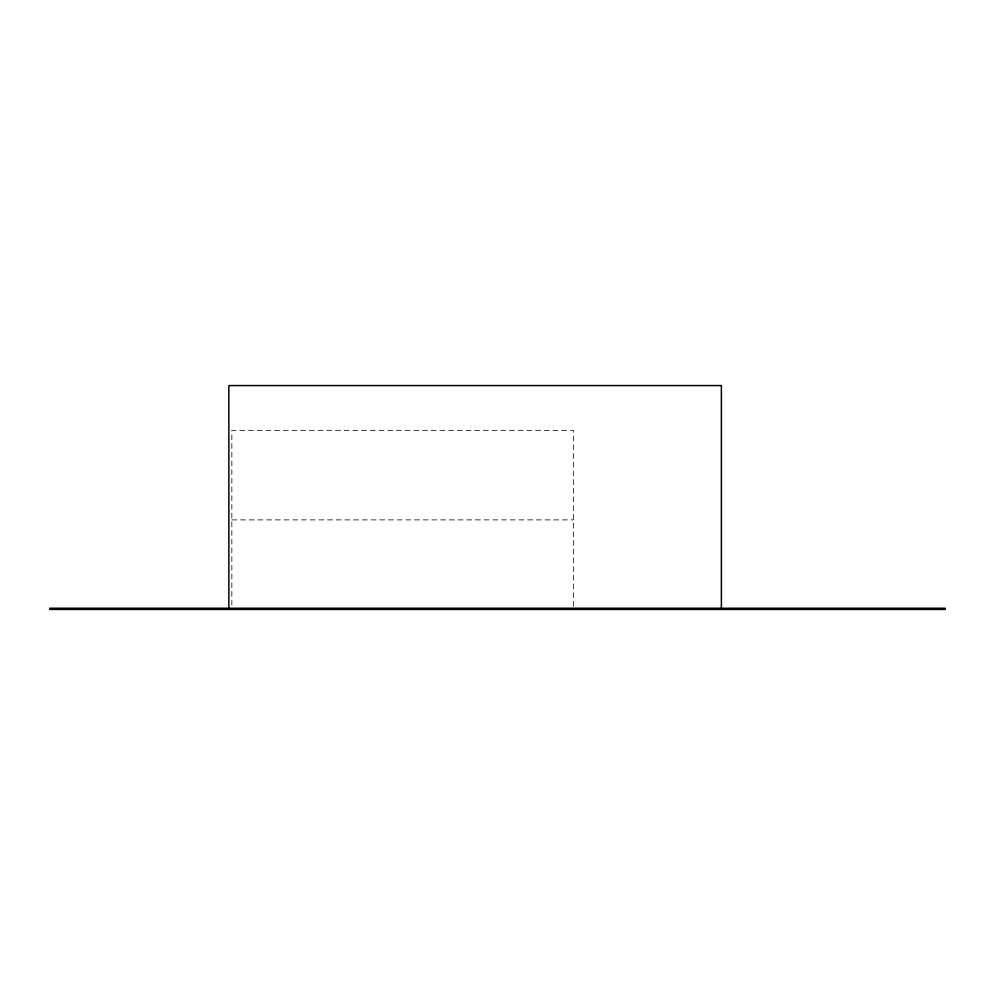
<?xml version="1.0" encoding="UTF-8"?>
<svg xmlns="http://www.w3.org/2000/svg" width="995" height="995" viewBox="0 0 995 995"><rect width="100%" height="100%" fill="white"/><g stroke="black" fill="none" stroke-linecap="round" stroke-linejoin="round"><path stroke-width="0.75" stroke-dasharray="4.97 3.73" d="M231.835 519.887L573.344 519.887M573.344 606.353L573.344 430.337L231.835 430.337L231.835 606.353"/><path stroke-width="1.49" d="M49.75 608.243L945.25 608.243M49.75 609.438L945.25 609.438M721.375 609.438L721.375 385.562L228.85 385.562L228.85 609.438"/></g></svg>
